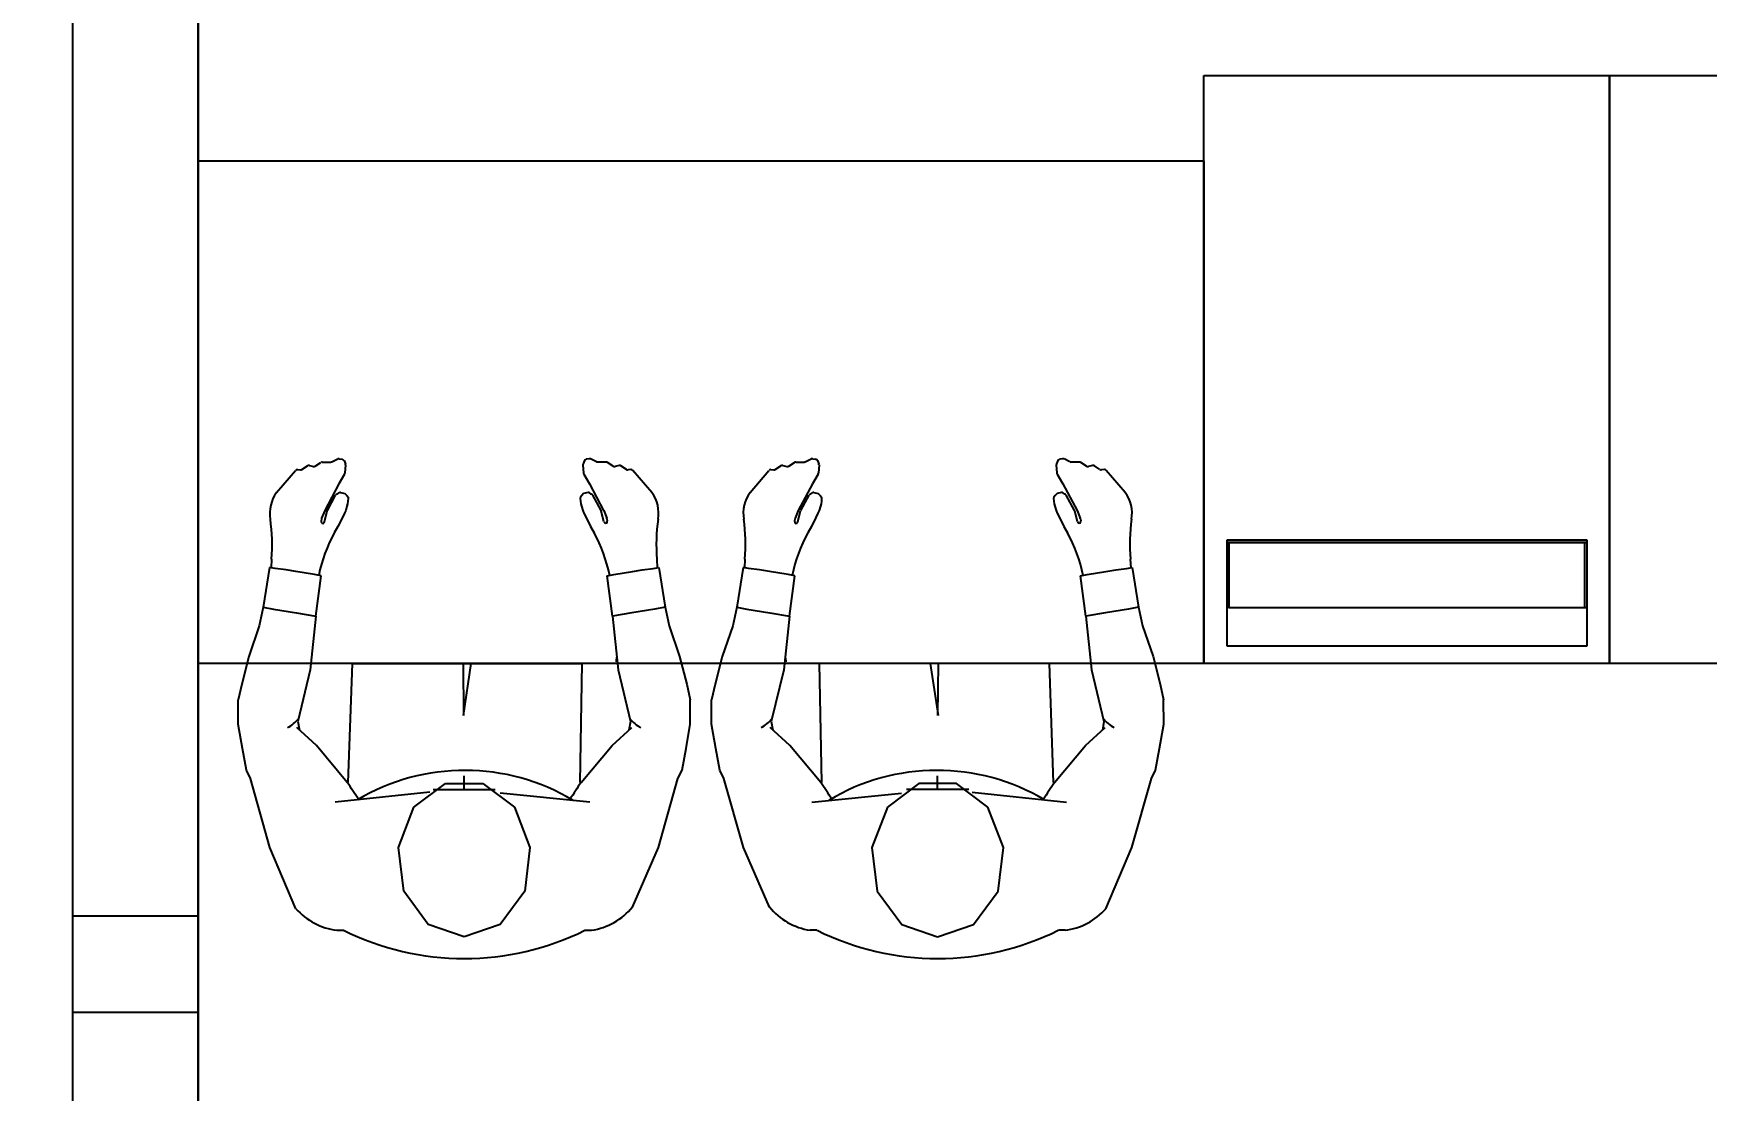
# Model space of a CAD drawing. Header units: metres. Extents: x -1 to 148, y -1 to 108.
# Drawn here: x 34.209 to 36.206, y 48.686 to 49.948 of the extents above; entities that cross this region are included whole.
import ezdxf

# ---------------------------------------------------------------- set-up
doc = ezdxf.new("R2010")
doc.units = ezdxf.units.M
doc.header["$MEASUREMENT"] = 0
for name, color, linetype in [('BEMASZUNG', 8, 'CONTINUOUS'), ('Unchanged', 8, 'CONTINUOUS'), ('Unchanged Layer Off', 2, 'CONTINUOUS')]:
    doc.layers.add(name, color=color, linetype=linetype)
doc.styles.add('ARIAL', font='arial.ttf')
doc.dimstyles.new('Meter_Bem', dxfattribs={"dimtxt": 0.35, "dimasz": 0.015, "dimexe": 0, "dimexo": 0.1, "dimgap": 0.05, "dimtad": 1, "dimzin": 0, "dimdsep": 46, "dimtxsty": 'ARIAL', "dimblk1": 'mass1', "dimblk2": 'mass2', "dimsah": 1, "dimcen": 0.125, "dimse1": 1, "dimse2": 1, "dimclrd": 256, "dimclre": 1, "dimclrt": 256, "dimazin": 0, "dimtp": 102033525.0, "dimtm": 1, "dimtfac": 1, "dimtix": 1, "dimtmove": 2, "dimatfit": 3, "dimldrblk": 'mass2', "dimfxl": 1, "dimtolj": 1, "dimtzin": 0, "dimlwd": -1, "dimarcsym": 0})

# ---------------------------------------------------------------- blocks, each defined once
blk = doc.blocks.new('mass1')
at = {"layer": 'Unchanged'}
for p, q in [((0, 25.5), (0, -12.75)), ((-5, -5), (5, 5)), ((-5, 0), (5, 0))]:
    blk.add_line(p, q, dxfattribs=at)
blk = doc.blocks.new('mass2')
at = {"layer": 'Unchanged'}
for p, q in [((0, -25.5), (0, 12.75)), ((5, 5), (-5, -5)), ((5, 0), (-5, 0))]:
    blk.add_line(p, q, dxfattribs=at)
blk = doc.blocks.new('*D12')
at = {"layer": 'BEMASZUNG', "transparency": 16777216}
blk.add_line((-1, 1.015), (-1, 106.295), dxfattribs=at)
at = {"layer": 'BEMASZUNG', "transparency": 16777216, "xscale": 0.015, "yscale": 0.015, "zscale": 0.015}
for name, p, rotation in [('mass2', (-1, 106.31), 90), ('mass1', (-1, 1), 270)]:
    blk.add_blockref(name, p, dxfattribs=dict(at, rotation=rotation))
at = {"layer": 'BEMASZUNG', "transparency": 16777216, "insert": (-1.2288, 53.655), "char_height": 0.35, "attachment_point": 5, "rotation": 90, "style": 'ARIAL'}
blk.add_mtext('\\A1;105.31', dxfattribs=at)

msp = doc.modelspace()

# ---------------------------------------------------------------- linework, layer by layer
at = {"layer": 'Unchanged'}
for p, q in [((34.2556, 51.2655), (34.2556, 44.0201)), ((34.4056, 51.265), (34.4056, 44.0196)), ((34.5454, 49.4312), (34.5522, 49.4357)), ((34.5538, 49.4361), (34.5639, 49.4361)), ((34.5652, 49.4364), (34.5723, 49.4399)), ((34.574, 49.4401), (34.5776, 49.4395)), ((34.5797, 49.4379), (34.5813, 49.4341)), ((34.8666, 49.4379), (34.865, 49.4341)), ((34.8722, 49.4401), (34.8687, 49.4395)), ((34.8811, 49.4364), (34.8739, 49.4399)), ((34.8925, 49.4361), (34.8823, 49.4361)), ((34.9009, 49.4312), (34.894, 49.4357)), ((35.1103, 49.4312), (35.1172, 49.4357)), ((35.1187, 49.4361), (35.1289, 49.4361)), ((35.1301, 49.4364), (35.1373, 49.4399)), ((35.139, 49.4401), (35.1425, 49.4395)), ((35.1446, 49.4379), (35.1462, 49.4341)), ((35.4315, 49.4379), (35.4299, 49.4341)), ((35.4372, 49.4401), (35.4337, 49.4395)), ((35.446, 49.4364), (35.4389, 49.4399)), ((35.4574, 49.4361), (35.4473, 49.4361)), ((35.4658, 49.4312), (35.459, 49.4357)), ((34.4993, 49.3998), (34.5219, 49.4261)), ((34.5242, 49.4271), (34.5276, 49.4269)), ((34.5294, 49.4273), (34.5361, 49.4317)), ((34.5384, 49.4321), (34.5431, 49.4308)), ((34.5804, 49.4216), (34.5737, 49.4102)), ((34.5815, 49.4328), (34.5808, 49.4229)), ((34.8647, 49.4328), (34.8655, 49.4229)), ((34.8658, 49.4216), (34.8726, 49.4102)), ((34.9079, 49.4321), (34.9032, 49.4308)), ((34.9169, 49.4273), (34.9102, 49.4317)), ((34.922, 49.4271), (34.9186, 49.4269)), ((34.9469, 49.3998), (34.9244, 49.4261)), ((35.0643, 49.3998), (35.0868, 49.4261)), ((35.0892, 49.4271), (35.0926, 49.4269)), ((35.0943, 49.4273), (35.101, 49.4317)), ((35.1033, 49.4321), (35.1081, 49.4308)), ((35.1454, 49.4216), (35.1386, 49.4102)), ((35.1465, 49.4328), (35.1457, 49.4229)), ((35.4297, 49.4328), (35.4304, 49.4229)), ((35.4308, 49.4216), (35.4376, 49.4102)), ((35.4728, 49.4321), (35.4681, 49.4308)), ((35.4818, 49.4273), (35.4751, 49.4317)), ((35.487, 49.4271), (35.4836, 49.4269)), ((35.5119, 49.3998), (35.4893, 49.4261)), ((34.5736, 49.4101), (34.5568, 49.3784)), ((34.5598, 49.3785), (34.5697, 49.3965)), ((34.5716, 49.398), (34.5742, 49.3997)), ((34.5754, 49.3998), (34.5806, 49.3988)), ((34.5806, 49.3988), (34.5829, 49.3963)), ((34.5829, 49.3963), (34.5845, 49.3941)), ((34.5845, 49.3941), (34.5847, 49.3926)), ((34.8618, 49.3941), (34.8616, 49.3926)), ((34.8633, 49.3963), (34.8618, 49.3941)), ((34.8656, 49.3988), (34.8633, 49.3963)), ((34.8709, 49.3998), (34.8656, 49.3988)), ((34.8747, 49.398), (34.8721, 49.3997)), ((34.8727, 49.4101), (34.8895, 49.3784)), ((34.8865, 49.3785), (34.8765, 49.3965)), ((35.1386, 49.4101), (35.1217, 49.3784)), ((35.1247, 49.3785), (35.1347, 49.3965)), ((35.1365, 49.398), (35.1391, 49.3997)), ((35.1403, 49.3998), (35.1456, 49.3988)), ((35.1456, 49.3988), (35.1479, 49.3963)), ((35.1479, 49.3963), (35.1494, 49.3941)), ((35.1494, 49.3941), (35.1496, 49.3926)), ((35.4267, 49.3941), (35.4265, 49.3926)), ((35.4283, 49.3963), (35.4267, 49.3941)), ((35.4306, 49.3988), (35.4283, 49.3963)), ((35.4358, 49.3998), (35.4306, 49.3988)), ((35.4397, 49.398), (35.437, 49.3997)), ((35.4376, 49.4101), (35.4544, 49.3784)), ((35.4514, 49.3785), (35.4415, 49.3965)), ((34.5567, 49.3782), (34.553, 49.3692)), ((34.5563, 49.3649), (34.5596, 49.3779)), ((34.5803, 49.3752), (34.5777, 49.3701)), ((34.5817, 49.3784), (34.5803, 49.3752)), ((34.5832, 49.3837), (34.5817, 49.3784)), ((34.5839, 49.3862), (34.5832, 49.3837)), ((34.5844, 49.3895), (34.5839, 49.3862)), ((34.5847, 49.3926), (34.5844, 49.3895)), ((34.8616, 49.3926), (34.8618, 49.3895)), ((34.8618, 49.3895), (34.8623, 49.3862)), ((34.8623, 49.3862), (34.863, 49.3837)), ((34.863, 49.3837), (34.8645, 49.3784)), ((34.8645, 49.3784), (34.866, 49.3752)), ((34.866, 49.3752), (34.8685, 49.3701)), ((34.8899, 49.3649), (34.8867, 49.3779)), ((34.8896, 49.3782), (34.8933, 49.3692)), ((35.1216, 49.3782), (35.1179, 49.3692)), ((35.1213, 49.3649), (35.1245, 49.3779)), ((35.1452, 49.3752), (35.1427, 49.3701)), ((35.1467, 49.3784), (35.1452, 49.3752)), ((35.1482, 49.3837), (35.1467, 49.3784)), ((35.1489, 49.3862), (35.1482, 49.3837)), ((35.1494, 49.3895), (35.1489, 49.3862)), ((35.1496, 49.3926), (35.1494, 49.3895)), ((35.4265, 49.3926), (35.4268, 49.3895)), ((35.4268, 49.3895), (35.4273, 49.3862)), ((35.4273, 49.3862), (35.428, 49.3837)), ((35.428, 49.3837), (35.4295, 49.3784)), ((35.4295, 49.3784), (35.4309, 49.3752)), ((35.4309, 49.3752), (35.4335, 49.3701)), ((35.4549, 49.3649), (35.4516, 49.3779)), ((35.4546, 49.3782), (35.4582, 49.3692)), ((34.5528, 49.3686), (34.5524, 49.3661)), ((34.5535, 49.3634), (34.5543, 49.3627)), ((34.5543, 49.3627), (34.5551, 49.3632)), ((34.5724, 49.3591), (34.5681, 49.3518)), ((34.5777, 49.3701), (34.5724, 49.3591)), ((34.8685, 49.3701), (34.8738, 49.3591)), ((34.8738, 49.3591), (34.8782, 49.3518)), ((34.8919, 49.3627), (34.8911, 49.3632)), ((34.8928, 49.3634), (34.8919, 49.3627)), ((34.8935, 49.3686), (34.8939, 49.3661)), ((35.1178, 49.3686), (35.1173, 49.3661)), ((35.1184, 49.3634), (35.1193, 49.3627)), ((35.1193, 49.3627), (35.1201, 49.3632)), ((35.1374, 49.3591), (35.133, 49.3518)), ((35.1427, 49.3701), (35.1374, 49.3591)), ((35.4335, 49.3701), (35.4388, 49.3591)), ((35.4388, 49.3591), (35.4431, 49.3518)), ((35.4569, 49.3627), (35.4561, 49.3632)), ((35.4577, 49.3634), (35.4569, 49.3627)), ((35.4584, 49.3686), (35.4588, 49.3661)), ((34.4932, 49.3202), (34.4928, 49.31)), ((34.4932, 49.3202), (34.4928, 49.31)), ((34.9531, 49.3202), (34.9535, 49.31)), ((34.9531, 49.3202), (34.9535, 49.31)), ((35.0581, 49.3202), (35.0577, 49.31)), ((35.0581, 49.3202), (35.0577, 49.31)), ((35.518, 49.3202), (35.5185, 49.31)), ((35.518, 49.3202), (35.5185, 49.31)), ((34.4909, 49.3102), (34.4834, 49.2632)), ((34.4976, 49.3092), (34.4909, 49.3102)), ((34.5107, 49.3074), (34.4976, 49.3092)), ((34.5223, 49.3056), (34.5107, 49.3074)), ((34.5446, 49.3018), (34.5223, 49.3056)), ((34.5526, 49.3005), (34.5446, 49.3018)), ((34.5461, 49.2523), (34.5526, 49.3005)), ((34.8936, 49.3005), (34.9016, 49.3018)), ((34.9001, 49.2523), (34.8936, 49.3005)), ((34.9016, 49.3018), (34.9239, 49.3056)), ((34.9239, 49.3056), (34.9356, 49.3074)), ((34.9356, 49.3074), (34.9487, 49.3092)), ((34.9487, 49.3092), (34.9553, 49.3102)), ((34.9553, 49.3102), (34.9628, 49.2632)), ((35.0559, 49.3102), (35.0484, 49.2632)), ((35.0625, 49.3092), (35.0559, 49.3102)), ((35.0756, 49.3074), (35.0625, 49.3092)), ((35.0873, 49.3056), (35.0756, 49.3074)), ((35.1096, 49.3018), (35.0873, 49.3056)), ((35.1176, 49.3005), (35.1096, 49.3018)), ((35.1111, 49.2523), (35.1176, 49.3005)), ((35.4586, 49.3005), (35.4666, 49.3018)), ((35.4651, 49.2523), (35.4586, 49.3005)), ((35.4666, 49.3018), (35.4889, 49.3056)), ((35.4889, 49.3056), (35.5006, 49.3074)), ((35.5006, 49.3074), (35.5136, 49.3092)), ((35.5136, 49.3092), (35.5203, 49.3102)), ((35.5203, 49.3102), (35.5278, 49.2632)), ((34.4834, 49.2632), (34.4786, 49.2407)), ((34.4838, 49.2647), (34.4834, 49.2632)), ((34.4834, 49.2632), (34.4956, 49.2605)), ((34.4956, 49.2605), (34.5229, 49.2562)), ((34.5229, 49.2562), (34.5461, 49.2523)), ((34.9233, 49.2562), (34.9001, 49.2523)), ((34.9507, 49.2605), (34.9233, 49.2562)), ((34.9628, 49.2632), (34.9507, 49.2605)), ((34.9625, 49.2647), (34.9628, 49.2632)), ((34.9628, 49.2632), (34.9677, 49.2407)), ((35.0484, 49.2632), (35.0435, 49.2407)), ((35.0487, 49.2647), (35.0484, 49.2632)), ((35.0484, 49.2632), (35.0605, 49.2605)), ((35.0605, 49.2605), (35.0879, 49.2562)), ((35.0879, 49.2562), (35.1111, 49.2523)), ((35.4883, 49.2562), (35.4651, 49.2523)), ((35.5157, 49.2605), (35.4883, 49.2562)), ((35.5278, 49.2632), (35.5157, 49.2605)), ((35.5274, 49.2647), (35.5278, 49.2632)), ((35.5278, 49.2632), (35.5326, 49.2407)), ((34.4786, 49.2407), (34.4661, 49.2043)), ((34.5461, 49.2523), (34.5394, 49.1884)), ((34.9001, 49.2523), (34.9068, 49.1884)), ((34.9677, 49.2407), (34.9802, 49.2043)), ((35.0435, 49.2407), (35.031, 49.2043)), ((35.1111, 49.2523), (35.1044, 49.1884)), ((35.4651, 49.2523), (35.4718, 49.1884)), ((35.5326, 49.2407), (35.5452, 49.2043)), ((34.4661, 49.2043), (34.4576, 49.1711)), ((34.5848, 49.0538), (34.5898, 49.1956)), ((34.5898, 49.1956), (34.864, 49.1956)), ((34.7228, 49.1337), (34.7222, 49.1956)), ((34.7223, 49.1337), (34.7315, 49.1956)), ((34.8615, 49.0538), (34.864, 49.1956)), ((34.9045, 49.2002), (34.9044, 49.1991)), ((34.9044, 49.1991), (34.9044, 49.1979)), ((34.9047, 49.2014), (34.9045, 49.2002)), ((34.9049, 49.2025), (34.9047, 49.2014)), ((34.9052, 49.2036), (34.9049, 49.2025)), ((34.9802, 49.2043), (34.9886, 49.1711)), ((35.031, 49.2043), (35.0226, 49.1711)), ((35.106, 49.2036), (35.1063, 49.2025)), ((35.1063, 49.2025), (35.1065, 49.2014)), ((35.1065, 49.2014), (35.1067, 49.2002)), ((35.1067, 49.2002), (35.1068, 49.1991)), ((35.1068, 49.1991), (35.1068, 49.1979)), ((35.1497, 49.0538), (35.1472, 49.1956)), ((35.4214, 49.1956), (35.1472, 49.1956)), ((35.2889, 49.1337), (35.2797, 49.1956)), ((35.2884, 49.1337), (35.2891, 49.1956)), ((35.4264, 49.0538), (35.4214, 49.1956)), ((35.5452, 49.2043), (35.5536, 49.1711)), ((34.5394, 49.1884), (34.5247, 49.1266)), ((34.9068, 49.1884), (34.9216, 49.1266)), ((35.1044, 49.1884), (35.0896, 49.1266)), ((35.4718, 49.1884), (35.4865, 49.1266)), ((34.4576, 49.1711), (34.4535, 49.1523)), ((34.9886, 49.1711), (34.9928, 49.1523)), ((35.0226, 49.1711), (35.0184, 49.1523)), ((35.5536, 49.1711), (35.5577, 49.1523)), ((34.4534, 49.1233), (34.4535, 49.1523)), ((34.9928, 49.1233), (34.9928, 49.1523)), ((35.0184, 49.1233), (35.0184, 49.1523)), ((35.5578, 49.1233), (35.5577, 49.1523)), ((34.4585, 49.0942), (34.4534, 49.1233)), ((34.5467, 49.0978), (34.5232, 49.1196)), ((34.5247, 49.1266), (34.5267, 49.1164)), ((34.8995, 49.0978), (34.9231, 49.1196)), ((34.9216, 49.1266), (34.9196, 49.1164)), ((34.9878, 49.0942), (34.9928, 49.1233)), ((35.0235, 49.0942), (35.0184, 49.1233)), ((35.1117, 49.0978), (35.0881, 49.1196)), ((35.0896, 49.1266), (35.0916, 49.1164)), ((35.4645, 49.0978), (35.488, 49.1196)), ((35.4865, 49.1266), (35.4846, 49.1164)), ((35.5527, 49.0942), (35.5578, 49.1233)), ((34.4632, 49.0687), (34.4585, 49.0942)), ((34.5836, 49.0538), (34.5467, 49.0978)), ((34.8626, 49.0538), (34.8995, 49.0978)), ((34.9831, 49.0687), (34.9878, 49.0942)), ((35.0281, 49.0687), (35.0235, 49.0942)), ((35.1486, 49.0538), (35.1117, 49.0978)), ((35.4276, 49.0538), (35.4645, 49.0978)), ((35.548, 49.0687), (35.5527, 49.0942)), ((34.4681, 49.0587), (34.4632, 49.0687)), ((34.4913, 48.9763), (34.4681, 49.0587)), ((34.7231, 49.0456), (34.7231, 49.0617)), ((34.9549, 48.9763), (34.9782, 49.0587)), ((34.9782, 49.0587), (34.9831, 49.0687)), ((35.0331, 49.0587), (35.0281, 49.0687)), ((35.0563, 48.9763), (35.0331, 49.0587)), ((35.2881, 49.0456), (35.2881, 49.0617)), ((35.5199, 48.9763), (35.5431, 49.0587)), ((35.5431, 49.0587), (35.548, 49.0687)), ((34.6821, 49.0421), (34.5692, 49.0305)), ((34.6632, 49.0242), (34.7008, 49.0527)), ((34.686, 49.0456), (34.7602, 49.0456)), ((34.7008, 49.0527), (34.7455, 49.0527)), ((34.7455, 49.0527), (34.7831, 49.0242)), ((34.8732, 49.0305), (34.7661, 49.0412)), ((35.138, 49.0305), (35.2451, 49.0412)), ((35.2657, 49.0527), (35.2281, 49.0242)), ((35.3252, 49.0456), (35.251, 49.0456)), ((35.3104, 49.0527), (35.2657, 49.0527)), ((35.348, 49.0242), (35.3104, 49.0527)), ((35.3291, 49.0421), (35.442, 49.0305)), ((34.6446, 48.9763), (34.6632, 49.0242)), ((34.7831, 49.0242), (34.8016, 48.9763)), ((35.2281, 49.0242), (35.2096, 48.9763)), ((35.3666, 48.9763), (35.348, 49.0242)), ((34.5223, 48.9032), (34.4913, 48.9763)), ((34.651, 48.9242), (34.6446, 48.9763)), ((34.8016, 48.9763), (34.7953, 48.9242)), ((34.9239, 48.9052), (34.9549, 48.9763)), ((35.0873, 48.9052), (35.0563, 48.9763)), ((35.2096, 48.9763), (35.2159, 48.9242)), ((35.3602, 48.9242), (35.3666, 48.9763)), ((35.4889, 48.9032), (35.5199, 48.9763)), ((34.6802, 48.8844), (34.651, 48.9242)), ((34.7953, 48.9242), (34.766, 48.8844)), ((35.2159, 48.9242), (35.2452, 48.8844)), ((35.331, 48.8844), (35.3602, 48.9242)), ((34.2556, 48.8949), (34.4056, 48.8949)), ((34.5711, 48.8775), (34.5791, 48.8775)), ((34.7231, 48.8695), (34.6802, 48.8844)), ((34.766, 48.8844), (34.7231, 48.8695)), ((34.8671, 48.8775), (34.8751, 48.8775)), ((35.1441, 48.8775), (35.1361, 48.8775)), ((35.2452, 48.8844), (35.2881, 48.8695)), ((35.2881, 48.8695), (35.331, 48.8844)), ((35.4401, 48.8775), (35.4321, 48.8775)), ((34.2556, 48.7799), (34.4056, 48.7799))]:
    msp.add_line(p, q, dxfattribs=at)
at = {"layer": 'Unchanged', "ltscale": 0.2}
for p, q in [((35.6056, 49.8976), (36.0897, 49.8976)), ((35.6056, 49.1956), (35.6056, 49.8976)), ((36.0897, 49.8976), (36.0897, 49.1956)), ((36.0897, 49.1956), (36.0897, 49.8976)), ((36.0897, 49.8976), (36.8056, 49.8976)), ((34.4056, 49.1956), (34.4056, 49.7956)), ((34.4056, 49.7956), (35.6056, 49.7956)), ((35.6056, 49.7956), (35.6056, 49.1956)), ((35.6056, 49.7956), (35.6056, 49.1956)), ((35.6335, 49.3402), (35.6335, 49.3432)), ((35.6335, 49.3432), (36.0627, 49.3432)), ((35.6335, 49.2163), (35.6335, 49.3402)), ((35.6335, 49.3402), (36.0627, 49.3402)), ((36.0627, 49.3402), (35.6335, 49.3402)), ((36.0605, 49.3402), (35.6356, 49.3402)), ((35.6356, 49.3402), (35.6356, 49.2628)), ((36.0605, 49.2628), (36.0605, 49.3402)), ((36.0627, 49.3432), (36.0627, 49.3402)), ((36.0627, 49.3402), (36.0627, 49.2163)), ((35.6356, 49.2628), (35.6335, 49.2628)), ((35.6356, 49.2628), (36.0605, 49.2628)), ((36.0605, 49.2628), (36.0627, 49.2628)), ((36.0627, 49.2163), (35.6335, 49.2163)), ((35.6056, 49.1956), (34.4056, 49.1956)), ((36.0897, 49.1956), (35.6056, 49.1956)), ((36.8056, 49.1956), (36.0897, 49.1956))]:
    msp.add_line(p, q, dxfattribs=at)
at = {"layer": 'Unchanged'}
for centre, radius, start, end in [((34.5538, 49.4333), 0.00283, 89.9348, 123.2747), ((34.5639, 49.439), 0.00283, 269.9348, 295.913), ((34.5736, 49.4373), 0.00283, 80.3241, 115.913), ((34.5771, 49.4367), 0.00283, 23.0843, 80.3241), ((34.5787, 49.433), 0.00283, 355.8427, 23.0843), ((34.8676, 49.433), 0.00283, 156.9157, 184.1573), ((34.8692, 49.4367), 0.00283, 99.6759, 156.9157), ((34.8727, 49.4373), 0.00283, 64.087, 99.6759), ((34.8823, 49.439), 0.00283, 244.087, 270.0652), ((34.8925, 49.4333), 0.00283, 56.7253, 90.0652), ((35.1187, 49.4333), 0.00283, 89.9348, 123.2747), ((35.1289, 49.439), 0.00283, 269.9348, 295.913), ((35.1385, 49.4373), 0.00283, 80.3241, 115.913), ((35.142, 49.4367), 0.00283, 23.0843, 80.3241), ((35.1436, 49.433), 0.00283, 355.8427, 23.0843), ((35.4325, 49.433), 0.00283, 156.9157, 184.1573), ((35.4341, 49.4367), 0.00283, 99.6759, 156.9157), ((35.4376, 49.4373), 0.00283, 64.087, 99.6759), ((35.4473, 49.439), 0.00283, 244.087, 270.0652), ((35.4574, 49.4333), 0.00283, 56.7253, 90.0652), ((34.524, 49.4243), 0.00283, 85.8661, 139.4353), ((34.5278, 49.4297), 0.00283, 265.8661, 303.2828), ((34.5376, 49.4293), 0.00283, 75.0965, 123.2828), ((34.5438, 49.4336), 0.00283, 255.0965, 303.2747), ((34.578, 49.4231), 0.00283, 329.5422, 355.8427), ((34.8683, 49.4231), 0.00283, 184.1573, 210.4578), ((34.9024, 49.4336), 0.00283, 236.7253, 284.9035), ((34.9086, 49.4293), 0.00283, 56.7172, 104.9035), ((34.9184, 49.4297), 0.00283, 236.7172, 274.1339), ((34.9222, 49.4243), 0.00283, 40.5647, 94.1339), ((35.089, 49.4243), 0.00283, 85.8661, 139.4353), ((35.0928, 49.4297), 0.00283, 265.8661, 303.2828), ((35.1026, 49.4293), 0.00283, 75.0965, 123.2828), ((35.1088, 49.4336), 0.00283, 255.0965, 303.2747), ((35.1429, 49.4231), 0.00283, 329.5422, 355.8427), ((35.4332, 49.4231), 0.00283, 184.1573, 210.4578), ((35.4674, 49.4336), 0.00283, 236.7253, 284.9035), ((35.4736, 49.4293), 0.00283, 56.7172, 104.9035), ((35.4834, 49.4297), 0.00283, 236.7172, 274.1339), ((35.4872, 49.4243), 0.00283, 40.5647, 94.1339), ((34.5326, 49.3751), 0.0415, 143.4501, 189.999), ((34.5722, 49.3953), 0.00283, 104.0424, 153.5306), ((34.5761, 49.4087), 0.00283, 149.5422, 152.0077), ((34.5749, 49.397), 0.00283, 79.4744, 104.0424), ((34.8714, 49.397), 0.00283, 75.9576, 100.5256), ((34.8702, 49.4087), 0.00283, 27.9923, 30.4578), ((34.874, 49.3953), 0.00283, 26.4694, 75.9576), ((34.9136, 49.3751), 0.0415, 350.001, 36.5499), ((35.0976, 49.3751), 0.0415, 143.4501, 189.999), ((35.1372, 49.3953), 0.00283, 104.0424, 153.5306), ((35.1411, 49.4087), 0.00283, 149.5422, 152.0077), ((35.1398, 49.397), 0.00283, 79.4744, 104.0424), ((35.4363, 49.397), 0.00283, 75.9576, 100.5256), ((35.4351, 49.4087), 0.00283, 27.9923, 30.4578), ((35.439, 49.3953), 0.00283, 26.4694, 75.9576), ((35.4786, 49.3751), 0.0415, 350.001, 36.5499), ((34.5593, 49.3771), 0.00283, 152.0077, 157.5874), ((34.5623, 49.3772), 0.00283, 153.5306, 165.9337), ((34.8839, 49.3772), 0.00283, 14.0663, 26.4694), ((34.887, 49.3771), 0.00283, 22.4126, 27.9923), ((35.1242, 49.3771), 0.00283, 152.0077, 157.5874), ((35.1273, 49.3772), 0.00283, 153.5306, 165.9337), ((35.4489, 49.3772), 0.00283, 14.0663, 26.4694), ((35.4519, 49.3771), 0.00283, 22.4126, 27.9923), ((34.2852, 49.3382), 0.2087, 355.0731, 8.1902), ((34.5552, 49.3656), 0.00283, 170.6085, 233.1266), ((34.5556, 49.3681), 0.00283, 157.5874, 170.6085), ((34.5536, 49.3656), 0.00283, 303.2828, 345.9337), ((34.8927, 49.3656), 0.00283, 194.0663, 236.7172), ((34.8911, 49.3656), 0.00283, 306.8734, 9.3915), ((34.8907, 49.3681), 0.00283, 9.3915, 22.4126), ((35.161, 49.3382), 0.2087, 171.8098, 184.9269), ((34.8502, 49.3382), 0.2087, 355.0731, 8.1902), ((35.1201, 49.3656), 0.00283, 170.6085, 233.1266), ((35.1205, 49.3681), 0.00283, 157.5874, 170.6085), ((35.1185, 49.3656), 0.00283, 303.2828, 345.9337), ((35.4576, 49.3656), 0.00283, 194.0663, 236.7172), ((35.456, 49.3656), 0.00283, 306.8734, 9.3915), ((35.4556, 49.3681), 0.00283, 9.3915, 22.4126), ((35.726, 49.3382), 0.2087, 171.8098, 184.9269), ((34.7389, 49.2605), 0.1937, 151.885, 167.9411), ((34.7073, 49.2605), 0.1937, 12.0589, 28.115), ((35.3039, 49.2605), 0.1937, 151.885, 167.9411), ((35.2723, 49.2605), 0.1937, 12.0589, 28.115), ((34.4922, 49.1567), 0.0425, 298.3529, 321.6392), ((34.954, 49.1567), 0.0425, 218.3608, 241.6471), ((35.0572, 49.1567), 0.0425, 298.3529, 321.6392), ((35.519, 49.1567), 0.0425, 218.3608, 241.6471), ((34.7238, 48.8171), 0.2512, 59.0276, 120.6555), ((35.2874, 48.8171), 0.2512, 59.3445, 120.9724), ((34.0937, 48.716), 0.5951, 32.2741, 34.5877), ((35.3525, 48.716), 0.5951, 145.4123, 147.7259), ((34.6587, 48.716), 0.5951, 32.2741, 34.5877), ((35.9175, 48.716), 0.5951, 145.4123, 147.7259), ((34.5803, 48.9541), 0.0771, 221.2761, 263.1749), ((34.8641, 48.9539), 0.0771, 278.2397, 320.8791), ((35.1471, 48.9539), 0.0771, 219.1209, 261.7603), ((35.4309, 48.9541), 0.0771, 276.8251, 318.7239), ((34.7231, 49.1683), 0.3245, 243.6587, 296.3413), ((35.2881, 49.1683), 0.3245, 243.6587, 296.3413)]:
    msp.add_arc(centre, radius, start, end, dxfattribs=at)
at = {"layer": 'Unchanged Layer Off', "flags": 128}
for points in [[(35.6325, 52.3137), (35.6325, 51.3757), (34.2556, 51.3805), (34.2555, 22.7991), (5.7658, 22.834), (5.6508, 22.8341), (5.6513, 22.7184), (5.6564, 21.6572), (5.657, 21.5375), (4.6961, 21.5329), (4.6961, 23.8584), (33.2734, 23.794), (33.2734, 52.3137), (35.6325, 52.3137)], [(34.4056, 51.265), (34.8146, 50.7761), (34.8146, 50.4761), (35.1146, 50.4761), (35.1146, 50.7761), (34.8146, 50.7761), (34.4056, 51.265), (42.6381, 51.2363), (42.2433, 50.7487), (41.9433, 50.7487), (41.9433, 50.4487), (42.2433, 50.4487), (42.2433, 50.7487), (42.6381, 51.2363), (42.6381, 44.106), (34.4056, 44.1346), (34.4056, 51.265)]]:
    msp.add_lwpolyline(points, close=True, dxfattribs=at)

# ---------------------------------------------------------------- dimensions: what is measured, and where the dimension line sits
at = {"layer": 'BEMASZUNG'}
dim = msp.add_linear_dim(base=(-1, 106.31), p1=(2.008, 1), p2=(35.2738, 106.31), angle=90, dimstyle='Meter_Bem', dxfattribs=at)
dim.commit()
dim.dimension.update_dxf_attribs({"geometry": '*D12', "text_midpoint": (-1.2288, 53.655)})

doc.saveas('drawing.dxf')
